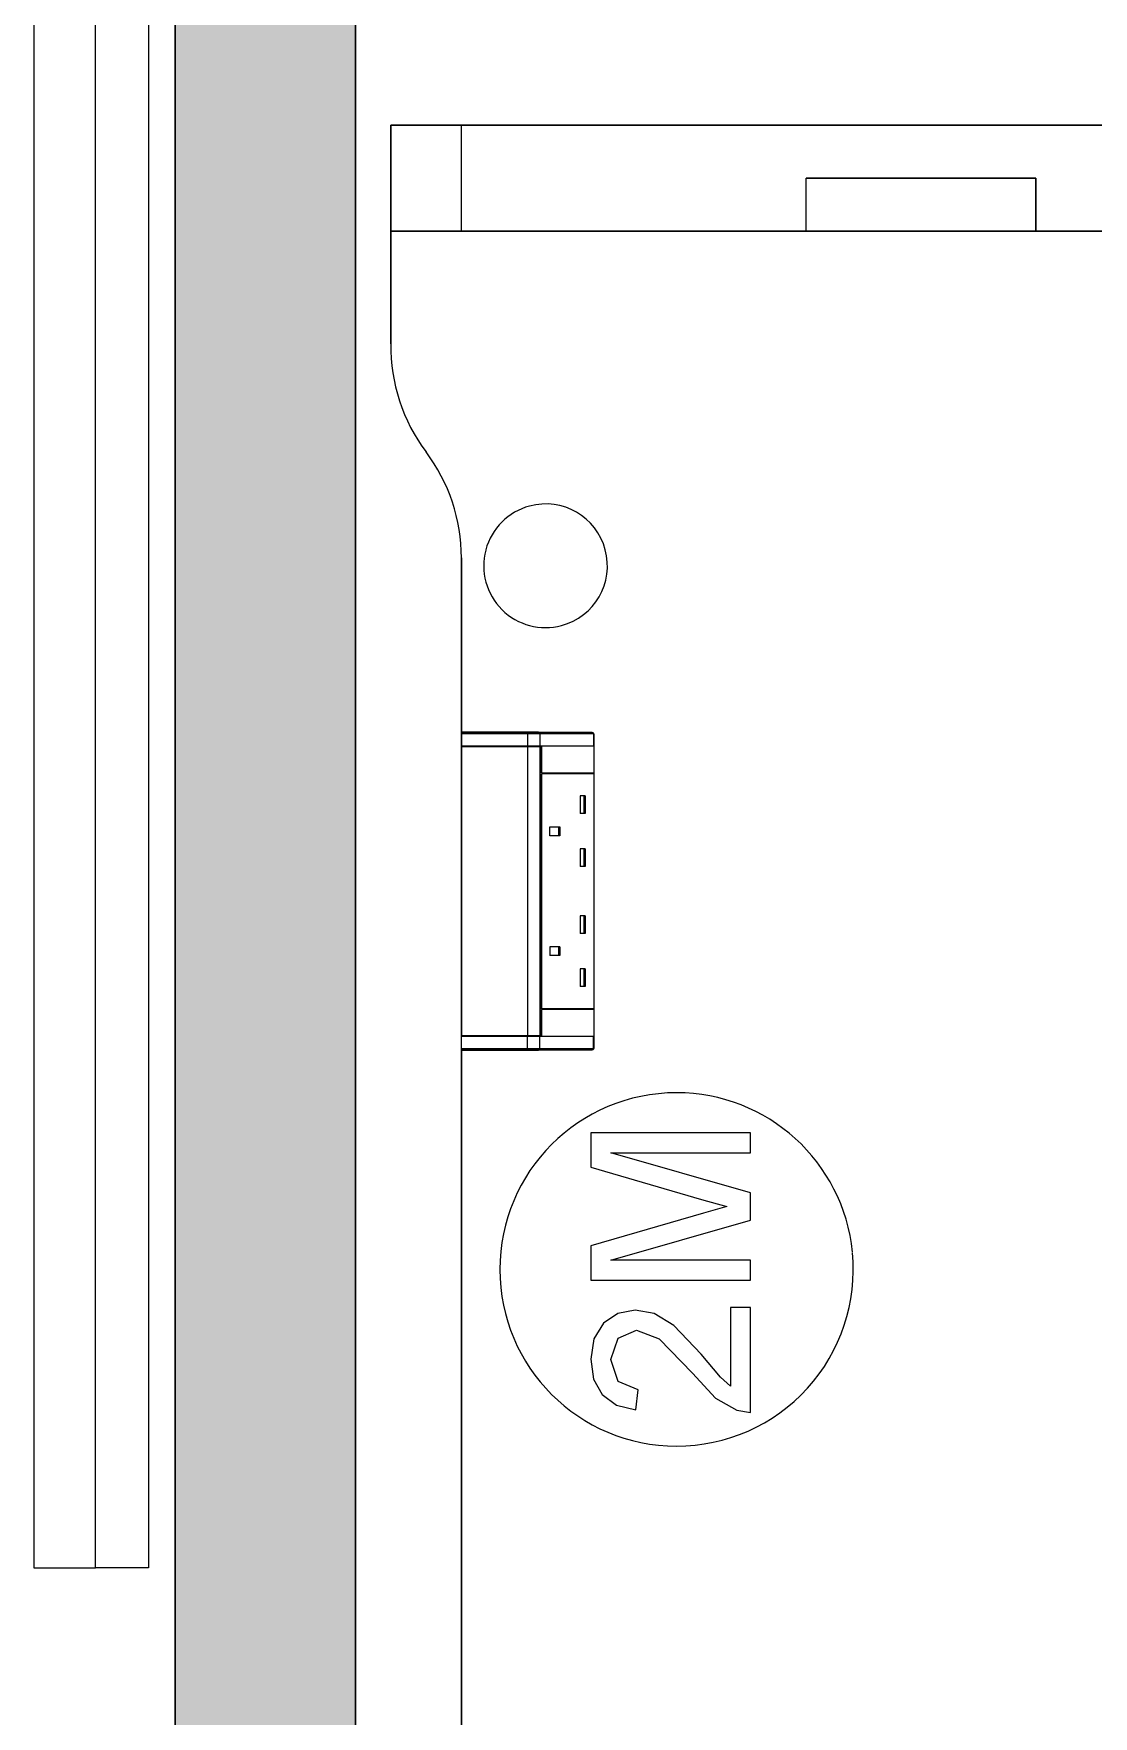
# Model space of a CAD drawing. Header units: millimetres. Extents: x 155927 to 295199, y -4084 to 97293.
# Drawn here: x 161971 to 162570, y 10082 to 11034 of the extents above; entities that cross this region are included whole.
import ezdxf

# ---------------------------------------------------------------- set-up
doc = ezdxf.new("R2010")
doc.units = ezdxf.units.MM
doc.header["$MEASUREMENT"] = 0
for name, color, linetype, lineweight in [('A-WALL-PATT', 7, 'CONTINUOUS', 9), ('I-FURN', 8, 'CONTINUOUS', 9), ('I-WALL', 7, 'CONTINUOUS', 9)]:
    doc.layers.add(name, color=color, linetype=linetype, lineweight=lineweight)

msp = doc.modelspace()

# ---------------------------------------------------------------- hatches: boundary and pattern name
at = {"layer": 'A-WALL-PATT'}
msp.add_hatch(color=256, dxfattribs=at).paths.add_polyline_path([(162050.83, 9850.11), (162152.83, 9850.11), (162152.83, 13607.61), (162050.83, 13607.61), (162050.83, 10127.17)], flags=0)

# ---------------------------------------------------------------- linework, layer by layer
at = {"layer": 'I-FURN'}
for p, q in [((161970.83, 12566.12), (161970.83, 10166.12)), ((162005.83, 10166.12), (162005.83, 12566.12)), ((162005.83, 10166.12), (162005.83, 12566.12)), ((162035.83, 12566.12), (162035.83, 10166.12)), ((162212.83, 10982.71), (162172.83, 10982.71)), ((162172.83, 10982.71), (162972.83, 10982.71)), ((162172.83, 10922.71), (162172.83, 10982.71)), ((162172.83, 10922.71), (162172.83, 10982.71)), ((162172.83, 10982.71), (162172.83, 10858.82)), ((162972.83, 10982.71), (162172.83, 10982.71)), ((162172.83, 10982.71), (162972.83, 10982.71)), ((162172.83, 10858.82), (162172.83, 10982.71)), ((162932.83, 10982.71), (162212.83, 10982.71)), ((162212.83, 10922.71), (162212.83, 10982.71)), ((162212.83, 10922.71), (162212.83, 10982.71)), ((162407.83, 10922.71), (162407.83, 10952.71)), ((162407.83, 10952.71), (162537.83, 10952.71)), ((162407.83, 10922.71), (162407.83, 10952.71)), ((162537.83, 10952.71), (162407.83, 10952.71)), ((162537.83, 10922.71), (162537.83, 10952.71)), ((162537.83, 10952.71), (162537.83, 10922.71)), ((162407.83, 10922.71), (162172.83, 10922.71)), ((162172.83, 10922.71), (162212.83, 10922.71)), ((162212.83, 10922.71), (162932.83, 10922.71)), ((162537.83, 10922.71), (162407.83, 10922.71)), ((162972.83, 10922.71), (162537.83, 10922.71)), ((162212.83, 10737.71), (162212.83, 10638.14)), ((162212.83, 10638.14), (162212.83, 10737.71)), ((162217.82, 10639.14), (162213.83, 10639.14)), ((162213.83, 10639.14), (162250.85, 10639.14)), ((162217.82, 10639.14), (162217.82, 10638.14)), ((162256.39, 10639.14), (162217.82, 10639.14)), ((162250.85, 10639.14), (162256.39, 10639.14)), ((162256.39, 10639.14), (162286.67, 10639.14)), ((162256.39, 10639.14), (162286.67, 10639.14)), ((162287.34, 10638.88), (162287.31, 10638.91)), ((162212.82, 10631.14), (162212.82, 10638.14)), ((162212.82, 10467.14), (162212.82, 10631.04)), ((162250.29, 10638.14), (162212.83, 10638.14)), ((162212.83, 10638.14), (162212.83, 10631.14)), ((162250.29, 10631.14), (162212.83, 10631.14)), ((162212.83, 10631.04), (162212.83, 10467.14)), ((162212.83, 10631.04), (162250.29, 10631.04)), ((162257.21, 10638.14), (162250.29, 10638.14)), ((162250.29, 10638.14), (162250.29, 10631.14)), ((162257.21, 10631.14), (162250.29, 10631.14)), ((162250.29, 10631.04), (162250.29, 10467.14)), ((162250.29, 10631.04), (162257.21, 10631.04)), ((162287.49, 10638.14), (162257.21, 10638.14)), ((162257.21, 10638.14), (162257.21, 10631.14)), ((162287.49, 10631.14), (162257.21, 10631.14)), ((162257.21, 10631.04), (162257.21, 10467.14)), ((162257.84, 10631.04), (162257.21, 10631.04)), ((162257.84, 10616.08), (162257.84, 10631.04)), ((162258.04, 10631.08), (162258.04, 10616.08)), ((162287.87, 10631.08), (162258.04, 10631.08)), ((162287.67, 10638.14), (162287.49, 10638.14)), ((162287.49, 10638.14), (162287.49, 10631.14)), ((162287.67, 10631.14), (162287.49, 10631.14)), ((162287.67, 10638.14), (162287.67, 10631.14)), ((162287.67, 10638.14), (162287.67, 10631.14)), ((162287.67, 10631.14), (162287.67, 10638.14)), ((162287.67, 10631.04), (162287.67, 10467.14)), ((162287.87, 10616.08), (162287.87, 10631.08)), ((162257.84, 10482.58), (162257.84, 10615.58)), ((162258.04, 10616.08), (162287.87, 10616.08)), ((162258.04, 10615.58), (162258.04, 10482.58)), ((162287.87, 10615.58), (162258.04, 10615.58)), ((162287.49, 10615.58), (162287.49, 10616.08)), ((162287.87, 10482.58), (162287.87, 10615.58)), ((162282.84, 10602.97), (162279.98, 10602.97)), ((162279.98, 10602.97), (162279.98, 10592.97)), ((162282.1, 10602.97), (162282.1, 10592.97)), ((162282.84, 10602.97), (162282.84, 10592.97)), ((162282.84, 10592.97), (162279.98, 10592.97)), ((162262.77, 10580.47), (162262.77, 10585.47)), ((162262.77, 10585.47), (162268.5, 10585.47)), ((162267.77, 10585.47), (162267.77, 10580.47)), ((162268.5, 10585.47), (162268.5, 10580.47)), ((162268.5, 10580.47), (162262.77, 10580.47)), ((162282.84, 10572.97), (162279.98, 10572.97)), ((162279.98, 10572.97), (162279.98, 10562.97)), ((162282.1, 10572.97), (162282.1, 10562.97)), ((162282.84, 10572.97), (162282.84, 10562.97)), ((162282.84, 10562.97), (162279.98, 10562.97)), ((162282.84, 10535.18), (162279.98, 10535.18)), ((162279.98, 10535.18), (162279.98, 10525.18)), ((162282.1, 10535.18), (162282.1, 10525.18)), ((162282.84, 10535.18), (162282.84, 10525.18)), ((162282.84, 10525.18), (162279.98, 10525.18)), ((162268.5, 10517.68), (162262.77, 10517.68)), ((162262.77, 10517.68), (162262.77, 10512.68)), ((162267.77, 10517.68), (162267.77, 10512.68)), ((162268.5, 10517.68), (162268.5, 10512.68)), ((162268.5, 10512.68), (162262.77, 10512.68)), ((162282.84, 10505.18), (162279.98, 10505.18)), ((162279.98, 10505.18), (162279.98, 10495.18)), ((162282.1, 10505.18), (162282.1, 10495.18)), ((162282.84, 10505.18), (162282.84, 10495.18)), ((162282.84, 10495.18), (162279.98, 10495.18)), ((162257.84, 10467.14), (162257.84, 10482.08)), ((162287.87, 10482.58), (162258.04, 10482.58)), ((162258.04, 10482.08), (162258.04, 10467.08)), ((162287.87, 10482.08), (162258.04, 10482.08)), ((162287.49, 10482.08), (162287.49, 10482.58)), ((162287.87, 10467.08), (162287.87, 10482.08)), ((162212.82, 10460.02), (162212.82, 10467.02)), ((162250.29, 10467.14), (162212.83, 10467.14)), ((162212.83, 10460.02), (162212.83, 10467.02)), ((162212.83, 10467.02), (162250.29, 10467.02)), ((162257.21, 10467.14), (162250.29, 10467.14)), ((162250.29, 10460.02), (162250.29, 10467.02)), ((162250.29, 10467.02), (162257.21, 10467.02)), ((162258.04, 10467.08), (162255.59, 10467.08)), ((162257.21, 10467.14), (162257.84, 10467.14)), ((162257.21, 10460.02), (162257.21, 10467.02)), ((162257.21, 10467.02), (162287.49, 10467.02)), ((162258.04, 10467.08), (162287.87, 10467.08)), ((162287.49, 10460.02), (162287.49, 10467.02)), ((162287.49, 10467.02), (162287.67, 10467.02)), ((162287.67, 10467.02), (162287.67, 10460.02)), ((162287.67, 10467.02), (162287.67, 10460.02)), ((162287.67, 10467.02), (162287.67, 10460.02)), ((162212.83, 10460.02), (162212.83, 9627.71)), ((162212.83, 9627.71), (162212.83, 10460.02)), ((162212.83, 10460.02), (162250.29, 10460.02)), ((162213.83, 10459.02), (162213.82, 10459.02)), ((162250.85, 10459.02), (162213.83, 10459.02)), ((162213.83, 10459.02), (162217.82, 10459.02)), ((162217.82, 10460.02), (162217.82, 10459.02)), ((162217.82, 10459.02), (162256.39, 10459.02)), ((162250.29, 10460.02), (162257.21, 10460.02)), ((162256.39, 10459.02), (162250.85, 10459.02)), ((162286.67, 10459.02), (162256.39, 10459.02)), ((162286.67, 10459.02), (162256.39, 10459.02)), ((162257.21, 10460.02), (162287.49, 10460.02)), ((162287.3, 10459.24), (162287.33, 10459.26)), ((162287.49, 10460.02), (162287.67, 10460.02)), ((162376.39, 10412.27), (162285.98, 10412.27)), ((162285.98, 10412.27), (162285.98, 10392.83)), ((162376.39, 10400.97), (162376.39, 10412.27)), ((162376.39, 10378.26), (162297.28, 10400.97)), ((162297.28, 10400.97), (162376.39, 10400.97)), ((162285.98, 10392.83), (162348.6, 10374.64)), ((162348.6, 10374.64), (162363.02, 10370.6)), ((162376.39, 10362.94), (162376.39, 10378.26)), ((162349.71, 10366.87), (162285.98, 10348.37)), ((162297.28, 10340.23), (162376.39, 10362.94)), ((162363.02, 10370.6), (162349.71, 10366.87)), ((162285.98, 10348.37), (162285.98, 10328.93)), ((162376.39, 10340.23), (162297.28, 10340.23)), ((162376.39, 10328.93), (162376.39, 10340.23)), ((162285.98, 10328.93), (162376.39, 10328.93)), ((162301.34, 10310.11), (162293.22, 10304.52)), ((162311.19, 10311.97), (162301.34, 10310.11)), ((162321.91, 10309.97), (162311.19, 10311.97)), ((162332.99, 10303.29), (162321.91, 10309.97)), ((162365.09, 10313.39), (162365.09, 10269)), ((162376.39, 10313.39), (162365.09, 10313.39)), ((162376.39, 10254.05), (162376.39, 10313.39)), ((162287.79, 10295.74), (162285.98, 10284.29)), ((162293.22, 10304.52), (162287.79, 10295.74)), ((162297.28, 10284.05), (162301.51, 10296.07)), ((162301.51, 10296.07), (162311.87, 10300.67)), ((162311.87, 10300.67), (162324.68, 10295.79)), ((162324.68, 10295.79), (162343.51, 10276.28)), ((162348.47, 10287.1), (162332.99, 10303.29)), ((162359.34, 10274.1), (162348.47, 10287.1)), ((162285.98, 10284.29), (162287.61, 10272.93)), ((162301.41, 10271.53), (162297.28, 10284.05)), ((162287.61, 10272.93), (162292.49, 10264.13)), ((162312.82, 10266.77), (162301.41, 10271.53)), ((162343.51, 10276.28), (162356.61, 10262.13)), ((162365.09, 10269), (162359.34, 10274.1)), ((162292.49, 10264.13), (162300.48, 10258.21)), ((162300.48, 10258.21), (162311.41, 10255.47)), ((162311.41, 10255.47), (162312.82, 10266.77)), ((162356.61, 10262.13), (162368.6, 10255.27)), ((162368.6, 10255.27), (162376.39, 10254.05)), ((161970.83, 10166.12), (162005.83, 10166.12)), ((162035.83, 10166.12), (162005.83, 10166.12))]:
    msp.add_line(p, q, dxfattribs=at)
at = {"layer": 'I-FURN', "flags": 128}
for points in [[(162213.82, 10639.14), (162213.78, 10639.14), (162213.74, 10639.13), (162213.7, 10639.13), (162213.66, 10639.12), (162213.62, 10639.12), (162213.58, 10639.11), (162213.55, 10639.1), (162213.51, 10639.09), (162213.47, 10639.07), (162213.43, 10639.06), (162213.4, 10639.04), (162213.36, 10639.02), (162213.33, 10639.01), (162213.29, 10638.98), (162213.26, 10638.96), (162213.23, 10638.94), (162213.19, 10638.91), (162213.16, 10638.89), (162213.13, 10638.86), (162213.11, 10638.83), (162213.08, 10638.8), (162213.05, 10638.77), (162213.03, 10638.74), (162213, 10638.71), (162212.98, 10638.68), (162212.96, 10638.64), (162212.94, 10638.61), (162212.92, 10638.57), (162212.91, 10638.54), (162212.89, 10638.5), (162212.88, 10638.46), (162212.86, 10638.42), (162212.85, 10638.39), (162212.84, 10638.35), (162212.84, 10638.31), (162212.83, 10638.27), (162212.83, 10638.23), (162212.82, 10638.19), (162212.82, 10638.15), (162212.82, 10638.14)], [(162217.82, 10639.14), (162217.66, 10639.14), (162217.5, 10639.14), (162217.34, 10639.14), (162217.19, 10639.14), (162217.03, 10639.14), (162216.87, 10639.14), (162216.72, 10639.14), (162216.56, 10639.14), (162216.41, 10639.14), (162216.26, 10639.14), (162216.12, 10639.14), (162215.98, 10639.14), (162215.83, 10639.14), (162215.7, 10639.14), (162215.56, 10639.14), (162215.43, 10639.14), (162215.31, 10639.14), (162215.18, 10639.14), (162215.07, 10639.14), (162214.95, 10639.14), (162214.84, 10639.14), (162214.74, 10639.14), (162214.64, 10639.14), (162214.55, 10639.14), (162214.46, 10639.14), (162214.37, 10639.14), (162214.29, 10639.14), (162214.22, 10639.14), (162214.16, 10639.14), (162214.09, 10639.14), (162214.04, 10639.14), (162213.99, 10639.14), (162213.95, 10639.14), (162213.91, 10639.14), (162213.88, 10639.14), (162213.86, 10639.14), (162213.84, 10639.14), (162213.83, 10639.14), (162213.82, 10639.14)], [(162213.82, 10639.14), (162213.83, 10639.14), (162213.83, 10639.14)], [(162213.83, 10639.14), (162214.11, 10639.14), (162214.52, 10639.14), (162215.07, 10639.14), (162215.75, 10639.14), (162216.57, 10639.14), (162217.52, 10639.14), (162218.6, 10639.14), (162219.81, 10639.14), (162221.14, 10639.14), (162222.6, 10639.14), (162224.19, 10639.14), (162225.89, 10639.14), (162227.71, 10639.14), (162229.64, 10639.14), (162231.68, 10639.14), (162233.84, 10639.14), (162236.09, 10639.14), (162238.45, 10639.14), (162240.9, 10639.14), (162243.45, 10639.14), (162246.09, 10639.14), (162248.81, 10639.14), (162250.85, 10639.14)], [(162250.85, 10639.14), (162250.99, 10639.14), (162251.13, 10639.14), (162251.27, 10639.14), (162251.41, 10639.14), (162251.56, 10639.14), (162251.7, 10639.14), (162251.85, 10639.14), (162252.01, 10639.14), (162252.16, 10639.14), (162252.32, 10639.14), (162252.48, 10639.14), (162252.63, 10639.14), (162252.79, 10639.14), (162252.95, 10639.14), (162253.11, 10639.14), (162253.27, 10639.14), (162253.43, 10639.14), (162253.59, 10639.14), (162253.75, 10639.14), (162253.91, 10639.14), (162254.06, 10639.14), (162254.22, 10639.14), (162254.37, 10639.14), (162254.52, 10639.14), (162254.67, 10639.14), (162254.82, 10639.14), (162254.96, 10639.14), (162255.1, 10639.14), (162255.24, 10639.14), (162255.37, 10639.14), (162255.5, 10639.14), (162255.63, 10639.14), (162255.75, 10639.14), (162255.87, 10639.14), (162255.98, 10639.14), (162256.09, 10639.14), (162256.2, 10639.14), (162256.3, 10639.14), (162256.39, 10639.14)], [(162287.67, 10638.14), (162287.67, 10638.18), (162287.67, 10638.22), (162287.66, 10638.26), (162287.66, 10638.3), (162287.65, 10638.34), (162287.64, 10638.38), (162287.63, 10638.41), (162287.62, 10638.45), (162287.6, 10638.49), (162287.59, 10638.53), (162287.57, 10638.56), (162287.56, 10638.6), (162287.54, 10638.63)], [(162212.82, 10460.02), (162212.82, 10459.98), (162212.83, 10459.94), (162212.83, 10459.9), (162212.84, 10459.86), (162212.84, 10459.82), (162212.85, 10459.78), (162212.86, 10459.74), (162212.87, 10459.7), (162212.89, 10459.66), (162212.9, 10459.63), (162212.92, 10459.59), (162212.94, 10459.55), (162212.95, 10459.52), (162212.98, 10459.48), (162213, 10459.45), (162213.02, 10459.42), (162213.04, 10459.39), (162213.07, 10459.36), (162213.1, 10459.33), (162213.13, 10459.3), (162213.15, 10459.27), (162213.19, 10459.24), (162213.22, 10459.22), (162213.25, 10459.2), (162213.28, 10459.17), (162213.32, 10459.15), (162213.35, 10459.13), (162213.39, 10459.12), (162213.42, 10459.1), (162213.46, 10459.08), (162213.5, 10459.07), (162213.54, 10459.06), (162213.57, 10459.05), (162213.61, 10459.04), (162213.65, 10459.03), (162213.69, 10459.02), (162213.73, 10459.02), (162213.77, 10459.02), (162213.81, 10459.02), (162213.82, 10459.02)], [(162213.82, 10459.02), (162213.83, 10459.02), (162213.84, 10459.02), (162213.85, 10459.02), (162213.87, 10459.02), (162213.9, 10459.02), (162213.94, 10459.02), (162213.98, 10459.02), (162214.03, 10459.02), (162214.08, 10459.02), (162214.14, 10459.02), (162214.2, 10459.02), (162214.27, 10459.02), (162214.35, 10459.02), (162214.43, 10459.02), (162214.52, 10459.02), (162214.61, 10459.02), (162214.71, 10459.02), (162214.82, 10459.02), (162214.92, 10459.02), (162215.04, 10459.02), (162215.15, 10459.02), (162215.27, 10459.02), (162215.4, 10459.02), (162215.53, 10459.02), (162215.66, 10459.02), (162215.8, 10459.02), (162215.94, 10459.02), (162216.08, 10459.02), (162216.23, 10459.02), (162216.37, 10459.02), (162216.52, 10459.02), (162216.68, 10459.02), (162216.83, 10459.02), (162216.99, 10459.02), (162217.14, 10459.02), (162217.3, 10459.02), (162217.46, 10459.02), (162217.62, 10459.02), (162217.78, 10459.02), (162217.82, 10459.02)], [(162250.85, 10459.02), (162248.07, 10459.02), (162245.37, 10459.02), (162242.76, 10459.02), (162240.24, 10459.02), (162237.81, 10459.02), (162235.48, 10459.02), (162233.25, 10459.02), (162231.13, 10459.02), (162229.11, 10459.02), (162227.21, 10459.02), (162225.42, 10459.02), (162223.75, 10459.02), (162222.2, 10459.02), (162220.77, 10459.02), (162219.47, 10459.02), (162218.3, 10459.02), (162217.25, 10459.02), (162216.34, 10459.02), (162215.56, 10459.02), (162214.91, 10459.02), (162214.4, 10459.02), (162214.02, 10459.02), (162213.83, 10459.02)], [(162256.39, 10459.02), (162256.3, 10459.02), (162256.2, 10459.02), (162256.09, 10459.02), (162255.98, 10459.02), (162255.87, 10459.02), (162255.75, 10459.02), (162255.63, 10459.02), (162255.5, 10459.02), (162255.37, 10459.02), (162255.24, 10459.02), (162255.1, 10459.02), (162254.96, 10459.02), (162254.82, 10459.02), (162254.67, 10459.02), (162254.52, 10459.02), (162254.37, 10459.02), (162254.22, 10459.02), (162254.06, 10459.02), (162253.91, 10459.02), (162253.75, 10459.02), (162253.59, 10459.02), (162253.43, 10459.02), (162253.27, 10459.02), (162253.11, 10459.02), (162252.95, 10459.02), (162252.79, 10459.02), (162252.63, 10459.02), (162252.48, 10459.02), (162252.32, 10459.02), (162252.16, 10459.02), (162252.01, 10459.02), (162251.85, 10459.02), (162251.7, 10459.02), (162251.56, 10459.02), (162251.41, 10459.02), (162251.27, 10459.02), (162251.13, 10459.02), (162250.99, 10459.02), (162250.85, 10459.02)], [(162287.53, 10459.51), (162287.55, 10459.54), (162287.57, 10459.58), (162287.59, 10459.62), (162287.6, 10459.65), (162287.61, 10459.69), (162287.63, 10459.73), (162287.64, 10459.77), (162287.65, 10459.81), (162287.65, 10459.85), (162287.66, 10459.89), (162287.66, 10459.92), (162287.67, 10459.96), (162287.67, 10460), (162287.67, 10460.02)]]:
    msp.add_lwpolyline(points, dxfattribs=at)
at = {"layer": 'I-FURN'}
for centre, radius, start, end in [((162272.86, 10857.73), 100.03, 179.37439, 216.8699), ((162272.86, 10857.73), 100.03, 179.37439, 216.8699), ((162112.83, 10737.71), 100, 0, 36.8699), ((162112.83, 10737.71), 100, 0, 36.8699), ((162260.41, 10733.26), 35, 105, 165), ((162260.41, 10733.26), 35, 285, 105), ((162260.41, 10733.26), 35, 165.29956, 285), ((162334.52, 10334.99), 100, 90, 270), ((162334.52, 10334.99), 100, 5.6547, 90), ((162334.52, 10334.99), 100, 270, 5.44461)]:
    msp.add_arc(centre, radius, start, end, dxfattribs=at)
at = {"layer": 'I-FURN', "extrusion": (0, 0, -1)}
for centre, major_axis, ratio, start_param, end_param in [((162213.83, 10638.14), (0, -1), 0.998113, 1.570796, 3.141593), ((162250.85, 10638.14), (0, -1), 0.56467, 1.570796, 3.141593), ((162256.39, 10638.14), (0, -1), 0.819152, 3.141593, 4.712389), ((162286.67, 10638.14), (0, 1), 0.819152, 0, 1.570796), ((162213.83, 10460.02), (0, -1), 0.998113, 0, 1.570796), ((162250.85, 10460.02), (0, -1), 0.56467, 0, 1.570796), ((162256.39, 10460.02), (0, -1), 0.819152, 4.712389, 6.283185), ((162286.67, 10460.02), (0, -1), 0.819152, 4.712389, 6.283185)]:
    msp.add_ellipse(centre, major_axis=major_axis, ratio=ratio, start_param=start_param, end_param=end_param, dxfattribs=at)
at = {"layer": 'I-WALL', "lineweight": 30}
for p, q in [((162050.83, 13607.61), (162050.83, 9850.11)), ((162152.83, 9850.11), (162152.83, 13505.61))]:
    msp.add_line(p, q, dxfattribs=at)

doc.saveas('drawing.dxf')
